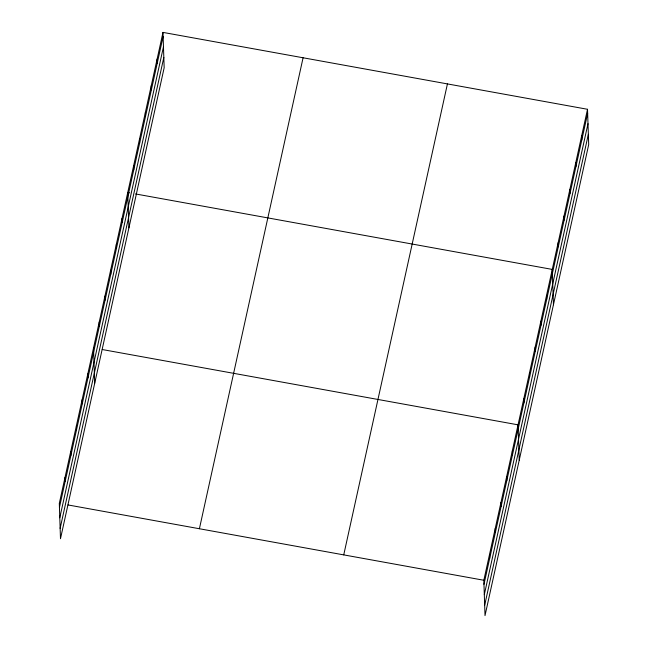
<?xml version="1.0" encoding="UTF-8"?>
<svg xmlns="http://www.w3.org/2000/svg" width="648" height="648" viewBox="0 0 648 648"><rect width="100%" height="100%" fill="white"/><g stroke="black" fill="none" stroke-linecap="round" stroke-linejoin="round"><path stroke-width="0.97" d="M162.988 32.4L59.308 503.375L60.483 538.715L164.163 67.74L162.988 32.4L587.517 109.285L588.692 144.626L485.012 615.6L483.837 580.26L587.517 109.285M59.446 507.433L163.126 36.466M59.786 517.76L163.466 46.786M60.134 528.395L163.823 57.421M199.406 528.744L303.086 57.769M343.74 554.882L447.428 83.916M483.975 584.326L587.655 113.351M484.315 594.645L587.995 123.671M484.664 605.281L588.352 134.306M129.673 192.877L127.737 192.529L128.912 227.869M135.464 193.93L552.266 269.414L553.441 304.763M102.222 349.523L518.052 424.837L519.226 460.177M68.008 504.946L483.837 580.26M581.645 135.975L581.783 140.041M575.772 162.664L575.902 166.73M569.892 189.354L570.029 193.42M564.019 216.043L564.157 220.109M558.147 242.733L558.276 246.799M546.564 295.318L546.701 299.384M540.861 321.222L540.999 325.288M535.159 347.126L535.297 351.192M529.457 373.029L529.594 377.096M523.754 398.933L523.892 402.999M512.349 450.741L512.487 454.807M506.647 476.645L506.785 480.711M500.945 502.548L501.082 506.615M495.242 528.452L495.38 532.518M489.54 554.356L489.677 558.422M157.116 59.09L157.253 63.156M151.243 85.779L151.373 89.845M145.363 112.469L145.5 116.535M139.49 139.15L139.628 143.216M133.618 165.839L133.747 169.906M122.035 218.433L122.172 222.499M116.332 244.337L116.47 248.403M110.63 270.24L110.768 274.306M104.927 296.144L105.065 300.21M99.225 322.048L99.363 326.114M93.523 347.952L94.697 383.292M87.82 373.856L87.958 377.922M82.118 399.759L82.255 403.826M76.415 425.663L76.553 429.729M70.713 451.567L70.851 455.633M65.011 477.471L65.148 481.537"/></g></svg>
